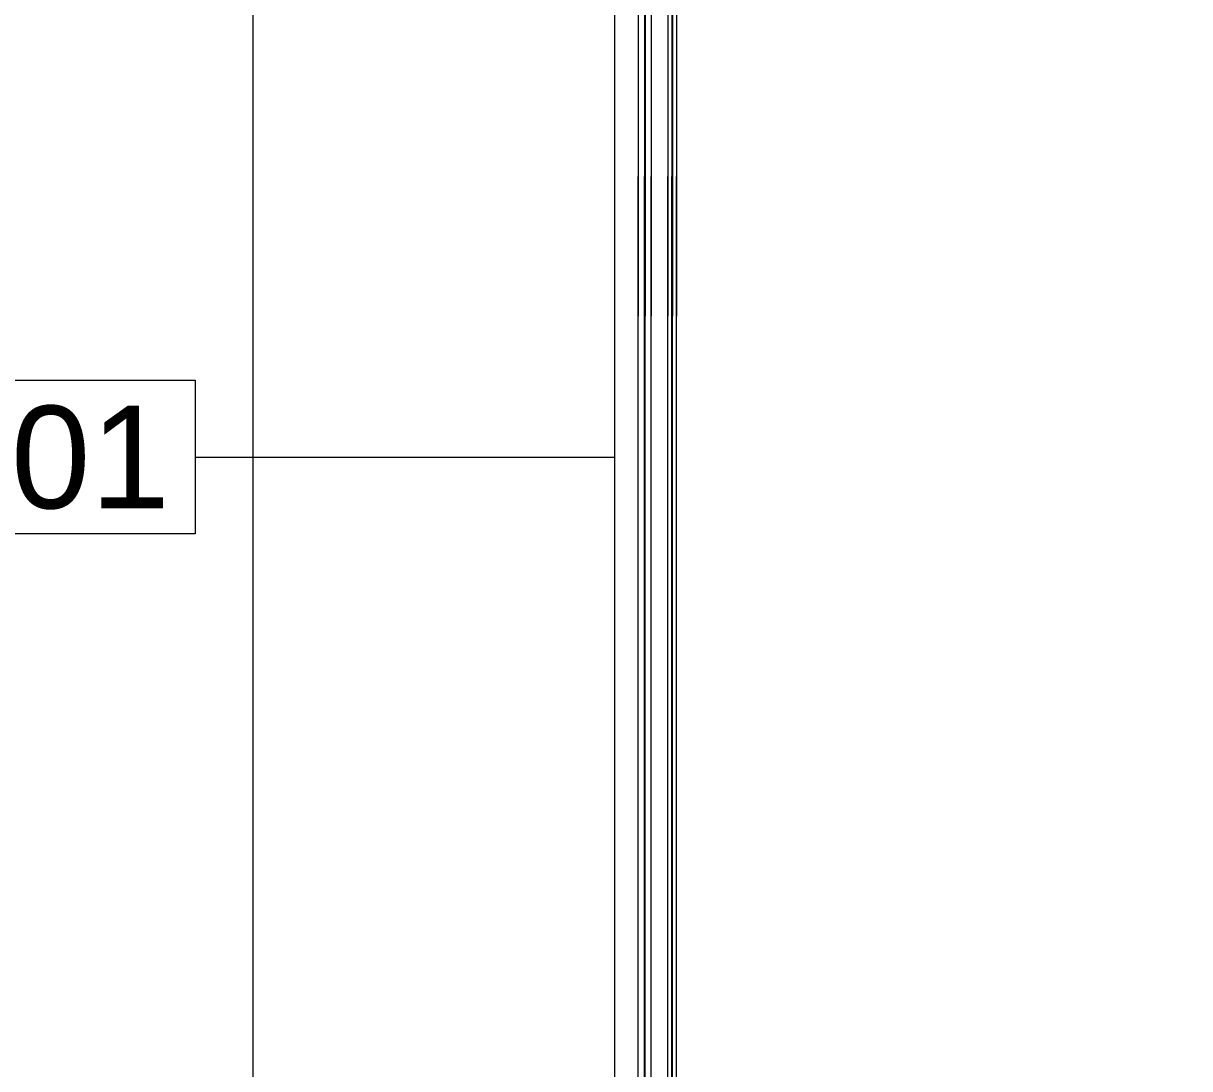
# Model space of a CAD drawing. Extents: x -2050 to 29725, y -1777 to 6820.
# Drawn here: x 12989.8 to 13103.6, y 481.9 to 583.9 of the extents above; entities that cross this region are included whole.
import ezdxf
from ezdxf.enums import TextEntityAlignment as Align

# ---------------------------------------------------------------- set-up
doc = ezdxf.new("R2010")
doc.units = 0
doc.header["$LTSCALE"] = 25
doc.header["$MEASUREMENT"] = 0
doc.layers.get('0').update_dxf_attribs({"color": 9, "lineweight": 9})
for name, color, linetype, lineweight in [('06D', 9, 'Continuous', 9), ('10', 9, 'Continuous', 9), ('15', 9, 'Continuous', 9), ('22', 8, 'Continuous', 9)]:
    doc.layers.add(name, color=color, linetype=linetype, lineweight=lineweight)
doc.styles.add('Arial', font='arial.ttf', dxfattribs={"height": 2.5})

# ---------------------------------------------------------------- blocks, each defined once
blk = doc.blocks.new('0_wallno')
blk.add_lwpolyline([(-7.84, 1.5), (7.942, 1.5), (7.942, -1.5), (-7.84, -1.5)], close=True)
blk.add_lwpolyline([(7.942, 0), (16.132, 0)])
at = {"style": 'Arial'}
blk.add_attdef('GENISLIK', text='', height=2, dxfattribs=at).set_placement((8.442, 0), align=Align.BOTTOM_LEFT)
blk.add_attdef('DUVARNO', text='', height=2, dxfattribs=at).set_placement((0, 0), align=Align.MIDDLE_CENTER)
blk.add_attdef('YUKSEKLIK', text='', height=2, dxfattribs=at).set_placement((8.442, -0.5), align=Align.TOP_LEFT)
blk = doc.blocks.new('KAPI KODLARI 2. KAT')
at = {"layer": '22'}
ref = blk.add_blockref('0_wallno', (12966.84, 541.56), dxfattribs=dict(at, xscale=5, yscale=5, zscale=5))
ref.add_attrib('DUVARNO', 'AUDI-GC01', dxfattribs={"layer": '0', "height": 10, "style": 'Arial'}).set_placement((12966.84, 541.56), align=Align.MIDDLE_CENTER)
blk = doc.blocks.new('*U297')
at = {"layer": '15'}
for p, q in [((1.47, -18.95), (62.7, -18.95)), ((1.47, -19.35), (62.7, -19.35)), ((1.47, -19.42), (62.7, -19.42)), ((1.47, -19.82), (62.7, -19.82)), ((1.47, -21.42), (62.7, -21.42)), ((1.47, -22.02), (62.7, -22.02)), ((1.47, -22.1), (62.7, -22.1)), ((1.47, -22.7), (62.7, -22.7))]:
    blk.add_line(p, q, dxfattribs=at)
blk = doc.blocks.new('*U298')
at = {"layer": '15'}
for p, q in [((-1.47, -18.95), (-183.94, -18.95)), ((-1.47, -19.35), (-183.94, -19.35)), ((-1.47, -19.42), (-183.94, -19.42)), ((-1.47, -19.82), (-183.94, -19.82)), ((-1.47, -21.42), (-183.94, -21.42)), ((-1.47, -22.02), (-183.94, -22.02)), ((-1.47, -22.1), (-183.94, -22.1)), ((-1.47, -22.7), (-183.94, -22.7))]:
    blk.add_line(p, q, dxfattribs=at)
blk = doc.blocks.new('p-2. kat planı')
at = {"layer": '06D'}
for points in [[(15478.82, 284.7), (13012.2, 284.7), (13012.2, 1124.03)], [(13047.5, 1124.03), (13047.5, 320), (15478.82, 320)]]:
    blk.add_lwpolyline(points, dxfattribs=at)
at = {"layer": '10', "rotation": 270}
for name, p in [('*U297', (13072.5, 618)), ('*U298', (13072.5, 385))]:
    blk.add_blockref(name, p, dxfattribs=at)

msp = doc.modelspace()

# ---------------------------------------------------------------- block references
msp.add_blockref('p-2. kat planı', (0, 0))
at = {"layer": '22'}
msp.add_blockref('KAPI KODLARI 2. KAT', (0, 0), dxfattribs=at)

doc.saveas('drawing.dxf')
